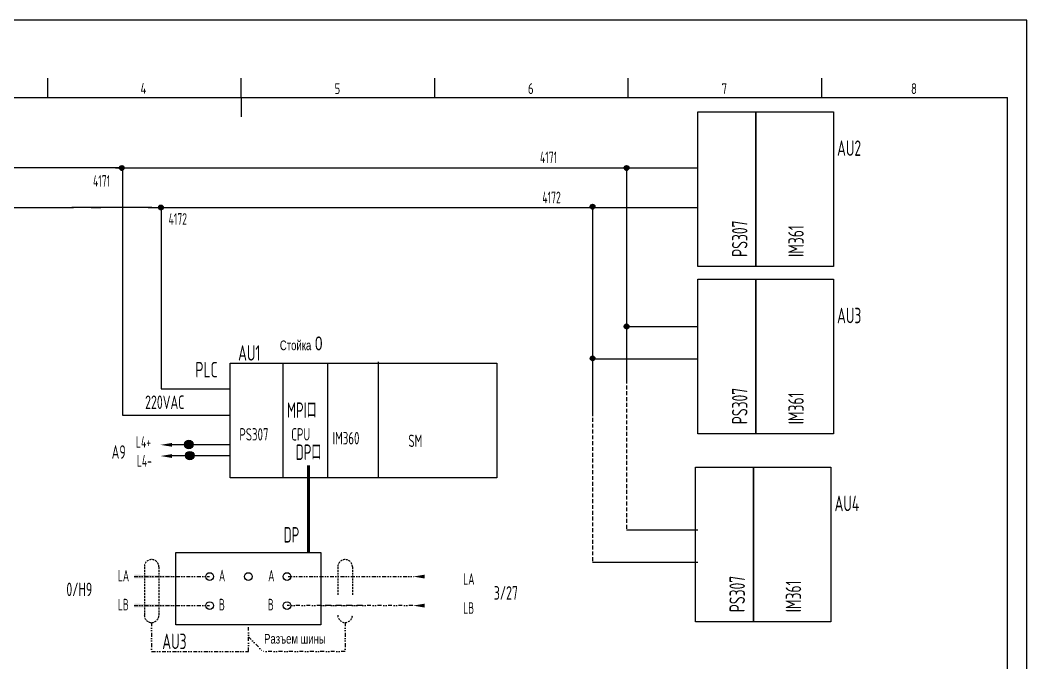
# Model space of a CAD drawing. Extents: x 590 to 9605, y -3741 to 975.
# Drawn here: x 3776.8 to 4037, y -1380.9 to -1214.8 of the extents above; entities that cross this region are included whole.
import ezdxf

# ---------------------------------------------------------------- set-up
doc = ezdxf.new("R2010")
doc.units = 0
doc.header["$LTSCALE"] = 2
doc.header["$MEASUREMENT"] = 0
for name, pattern in [('DASHED2', [0.375, 0.25, -0.125]), ('DIVIDE', [1.25, 0.5, -0.25, 0, -0.25, 0, -0.25]), ('HIDDEN', [0.375, 0.25, -0.125])]:
    doc.linetypes.add(name, pattern=pattern)
doc.layers.get('0').update_dxf_attribs({"linetype": 'CONTINUOUS'})
for name, color, linetype in [('01', 7, 'CONTINUOUS'), ('CONTINUOUS', 7, 'CONTINUOUS'), ('DASHED', 2, 'DASHED2'), ('DIVIDE', 1, 'DIVIDE')]:
    doc.layers.add(name, color=color, linetype=linetype)
doc.styles.add('ROMAN', font='ROMANC.shx', dxfattribs={"width": 0.7, "height": 0.7})
doc.styles.get("Standard").update_dxf_attribs({"font": 'isocp.shx', "width": 0.707, "bigfont": 'dfst.shx'})

# ---------------------------------------------------------------- blocks, each defined once
blk = doc.blocks.new('POINT1')
h = blk.add_hatch()
h.set_pattern_fill('ANGLE', color=256, scale=0.01, style=0)
h.set_pattern_definition([(0, (0, 0), (0, 0.06985), [0.0508, -0.01905]), (90, (0, 0), (-0.06985, 4e-18), [0.0508, -0.01905])])
h.paths.add_polyline_path([(-0.6, 0, 1), (0.6, 0, 1)])
blk.add_circle((0, 0), 0.6)

msp = doc.modelspace()

# ---------------------------------------------------------------- hatches: boundary and pattern name
at = {"layer": 'CONTINUOUS'}
h = msp.add_hatch(color=256, dxfattribs=at)
edge = h.paths.add_edge_path()
edge.add_arc((3820.42, -1324.47), 1.1, 0, 360)
h = msp.add_hatch(color=256, dxfattribs=at)
edge = h.paths.add_edge_path()
edge.add_arc((3820.69, -1327.35), 1.1, 0, 360)

# ---------------------------------------------------------------- linework, layer by layer
at = {"color": 1, "ltscale": 2}
for p, q in [((3831.15, -1324.6), (3815.35, -1324.6)), ((3831.15, -1327.42), (3815.23, -1327.42))]:
    msp.add_line(p, q, dxfattribs=at)
at = {"color": 3}
for points in [[(3816.12, -1325.06), (3816.12, -1324.06), (3813.12, -1324.56)], [(3816.12, -1327.95), (3816.12, -1326.95), (3813.12, -1327.45)]]:
    msp.add_solid(points, dxfattribs=at)
at = {"layer": '01'}
for p, q in [((3802.89, -1252.98), (3739.11, -1252.98)), ((3802.89, -1263.24), (3790.19, -1263.24))]:
    msp.add_line(p, q, dxfattribs=at)
at = {"layer": '01', "ltscale": 10}
for p, q in [((3739.09, -1263.23), (3790.65, -1263.23)), ((3795.24, -1263.24), (3797.74, -1263.24))]:
    msp.add_line(p, q, dxfattribs=at)
at = {"layer": 'CONTINUOUS', "color": 3}
for p, q in [((4037, -1214.78), (3617, -1214.78)), ((4037, -1511.78), (4037, -1214.78))]:
    msp.add_line(p, q, dxfattribs=at)
at = {"layer": 'CONTINUOUS', "linetype": 'Continuous'}
for p, q in [((3784, -1234.78), (3784, -1229.78)), ((3884, -1234.78), (3884, -1229.78)), ((3934, -1234.78), (3934, -1229.78)), ((3984, -1234.78), (3984, -1229.78))]:
    msp.add_line(p, q, dxfattribs=at)
at = {"layer": 'CONTINUOUS'}
for p, q in [((3834, -1234.78), (3834, -1229.78)), ((3637, -1234.78), (4032, -1234.78)), ((3834, -1234.78), (3834, -1239.78)), ((4032, -1506.78), (4032, -1234.78)), ((3801.53, -1252.98), (3952, -1252.98)), ((3810.91, -1263.24), (3794.99, -1263.24)), ((3817.07, -1352.36), (3854.57, -1352.36)), ((3817.07, -1371.11), (3817.07, -1352.36)), ((3854.57, -1352.36), (3854.57, -1371.11)), ((3854.57, -1371.11), (3817.07, -1371.11))]:
    msp.add_line(p, q, dxfattribs=at)
at = {"layer": 'CONTINUOUS', "color": 6, "linetype": 'ByBlock', "ltscale": 2}
for p, q in [((3803.27, -1252.98), (3803.27, -1316.88)), ((3813.27, -1263.24), (3813.27, -1310.1)), ((3813.27, -1310.1), (3831.15, -1310.1)), ((3803.27, -1316.88), (3831.15, -1316.88))]:
    msp.add_line(p, q, dxfattribs=at)
at = {"layer": 'CONTINUOUS', "linetype": 'Continuous', "ltscale": 2}
for p, q in [((3933.54, -1252.98), (3933.54, -1307.79)), ((3924.79, -1262.98), (3924.79, -1316.12)), ((3933.54, -1293.99), (3952, -1293.99)), ((3924.79, -1302.32), (3952, -1302.32)), ((3933.54, -1346.54), (3952, -1346.54)), ((3924.79, -1354.87), (3952, -1354.87))]:
    msp.add_line(p, q, dxfattribs=at)
at = {"layer": 'CONTINUOUS', "linetype": 'DASHED2', "ltscale": 2}
for p, q in [((3933.55, -1307.73), (3933.54, -1346.54)), ((3924.79, -1316.12), (3924.79, -1354.87))]:
    msp.add_line(p, q, dxfattribs=at)
at = {"layer": 'CONTINUOUS', "const_width": 0.8}
msp.add_lwpolyline([(3851.39, -1329.89), (3851.39, -1352.43)], dxfattribs=at)
at = {"layer": 'CONTINUOUS'}
for centre, radius in [((3820.42, -1324.47), 1.1), ((3820.69, -1327.35), 1.1), ((3825.82, -1358.61), 1), ((3835.82, -1358.61), 1), ((3845.82, -1358.61), 1), ((3825.82, -1366.11), 1), ((3845.82, -1366.11), 1)]:
    msp.add_circle(centre, radius, dxfattribs=at)
at = {"layer": 'DASHED', "color": 0, "linetype": 'ByBlock'}
for p, q in [((3809.91, -1263.24), (3952, -1263.24)), ((3869.33, -1303.09), (3869.33, -1333.11)), ((3831.15, -1333.11), (3831.15, -1303.46)), ((3831.15, -1303.46), (3842.29, -1303.46)), ((3842.29, -1303.46), (3900.06, -1303.46)), ((3844.75, -1303.46), (3844.75, -1333.11)), ((3856.27, -1303.46), (3856.27, -1333.11)), ((3900.06, -1303.46), (3900.06, -1333.11)), ((3842.29, -1333.11), (3831.15, -1333.11)), ((3900.06, -1333.11), (3842.29, -1333.11))]:
    msp.add_line(p, q, dxfattribs=at)
at = {"layer": 'DASHED'}
for p, q in [((3808.95, -1356.11), (3808.95, -1368.61)), ((3812.7, -1356.11), (3812.7, -1368.61)), ((3858.95, -1356.11), (3858.95, -1363.61)), ((3862.7, -1356.11), (3862.7, -1363.61))]:
    msp.add_line(p, q, dxfattribs=at)
at = {"layer": 'DASHED', "color": 0, "linetype": 'ByBlock'}
for points in [[(3952, -1238.48), (3967, -1238.48), (3967, -1278.48), (3952, -1278.48)], [(3967, -1238.48), (3987, -1238.48), (3987, -1278.48), (3967, -1278.48)], [(3952, -1281.74), (3967, -1281.74), (3967, -1321.74), (3952, -1321.74)], [(3967, -1281.74), (3987, -1281.74), (3987, -1321.74), (3967, -1321.74)], [(3951.35, -1330.33), (3966.35, -1330.33), (3966.35, -1370.33), (3951.35, -1370.33)], [(3966.35, -1330.33), (3986.35, -1330.33), (3986.35, -1370.33), (3966.35, -1370.33)]]:
    msp.add_lwpolyline(points, close=True, dxfattribs=at)
at = {"layer": 'DASHED'}
for centre, start, end in [((3810.82, -1356.11), 0, 180), ((3860.82, -1356.11), 0, 180), ((3810.82, -1368.61), 180, 0), ((3860.82, -1368.61), 180, 0)]:
    msp.add_arc(centre, 1.88, start, end, dxfattribs=at)
at = {"layer": 'DIVIDE', "color": 6}
for p, q in [((3806.32, -1358.61), (3825.82, -1358.61)), ((3846.13, -1358.61), (3878.6, -1358.61)), ((3806.32, -1366.11), (3825.82, -1366.11)), ((3865.32, -1366.11), (3845.82, -1366.11)), ((3878.31, -1366.13), (3853.69, -1366.11))]:
    msp.add_line(p, q, dxfattribs=at)
at = {"layer": 'DIVIDE'}
for p, q in [((3810.82, -1370.45), (3810.82, -1377.95)), ((3860.82, -1370.45), (3860.82, -1377.95)), ((3835.82, -1377.95), (3835.82, -1371.7)), ((3835.82, -1374.2), (3839.57, -1377.95)), ((3810.82, -1377.95), (3835.82, -1377.95)), ((3860.82, -1377.95), (3839.57, -1377.95))]:
    msp.add_line(p, q, dxfattribs=at)
at = {"layer": 'DIVIDE', "color": 6}
for points in [[(3806.32, -1359.11), (3806.32, -1358.11), (3821.71, -1358.61)], [(3881.4, -1359.12), (3881.4, -1358.12), (3878.4, -1358.62)], [(3806.32, -1366.61), (3806.32, -1365.61), (3821.71, -1366.11)], [(3881.4, -1366.62), (3881.4, -1365.62), (3878.4, -1366.12)]]:
    msp.add_solid(points, dxfattribs=at)

# ---------------------------------------------------------------- block references
at = {"layer": '01', "linetype": 'DASHED2'}
for p in [(3803.13, -1252.99), (3933.55, -1252.98), (3924.77, -1262.97), (3933.55, -1293.94), (3924.77, -1302.2)]:
    msp.add_blockref('POINT1', p, dxfattribs=at)
at = {"layer": '01', "linetype": 'DASHED2', "rotation": 342.9720902182816}
msp.add_blockref('POINT1', (3813.22, -1263.18), dxfattribs=at)

# ---------------------------------------------------------------- texts
at = {"layer": 'CONTINUOUS', "linetype": 'Continuous', "style": 'ROMAN', "width": 0.7}
for s, p in [('4', (3807.95, -1233.84)), ('5', (3858.09, -1233.88)), ('6', (3908.07, -1233.88)), ('7', (3958.1, -1233.88)), ('8', (4007.05, -1233.88))]:
    msp.add_text(s, height=2.8, dxfattribs=at).set_placement(p)
at = {"layer": 'CONTINUOUS', "color": 0, "width": 0.707}
for s, height, p in [('AU2', 4, (3987.95, -1249.87)), ('AU3', 4, (3987.95, -1293.13)), ('AU1', 4, (3833.17, -1302.81)), ('PLC', 4, (3822.13, -1307.12)), ('PS307', 3.2, (3833.49, -1323.45)), ('CPU', 3.2, (3846.91, -1323.45)), ('IM360', 3.2, (3857.59, -1324.44)), ('SM', 3.2, (3877.18, -1325.12)), ('AU4', 4, (3987.3, -1341.71)), ('AU3', 4, (3813.58, -1377.36))]:
    msp.add_text(s, height=height, dxfattribs=at).set_placement(p)
at = {"layer": 'CONTINUOUS', "width": 0.67}
for s, height, p in [('4171', 3, (3911.18, -1251.75)), ('4171', 3, (3795.68, -1257.85)), ('4172', 3, (3911.79, -1262.12)), ('4172', 3, (3815.21, -1267.67)), ('DP口', 4, (3848.07, -1328.47)), ('DP', 4, (3844.93, -1349.81)), ('LA', 3, (3802.09, -1359.86)), (' A', 3, (3827.07, -1359.86)), ('A', 3, (3840.94, -1359.86)), ('LA', 3, (3891.33, -1360.74)), ('LB', 3, (3802.09, -1367.36)), (' B', 3, (3827.07, -1367.36)), ('B', 3, (3840.84, -1367.36)), ('LB', 3, (3891.33, -1368.24))]:
    msp.add_text(s, height=height, dxfattribs=at).set_placement(p)
at = {"layer": 'CONTINUOUS', "linetype": 'HIDDEN', "width": 0.707}
for s, p in [('220VAC', (3809.14, -1315.3)), ('A9', (3800.49, -1328.17)), ('0/H9', (3788.79, -1363.68)), ('3/27', (3899.25, -1364.59))]:
    msp.add_text(s, height=3.5, dxfattribs=at).set_placement(p)
at = {"layer": 'CONTINUOUS', "color": 1, "width": 0.67}
for s, height, p in [('MPI口', 4, (3845.77, -1317.6)), ('L4+', 3, (3806.78, -1325.32)), ('L4-', 3, (3807.01, -1330.2))]:
    msp.add_text(s, height=height, dxfattribs=at).set_placement(p)
at = {"layer": 'CONTINUOUS', "linetype": 'DASHED2', "ltscale": 2, "attachment_point": 1}
for s, insert, char_height, width in [('{\\fArial|b0|i0|c204|p34;\\H0.71429x;Стойка\\H1.4x; \\fArial|b0|i0|c0|p34;0\\fArial|b0|i0|c204|p34; }', (3843.96, -1296.59), 3.5, 12.9232), ('{\\fArial|b0|i0|c204|p34;Разъем шины}', (3839.88, -1373.44), 2.5, 17.8293)]:
    msp.add_mtext(s, dxfattribs=dict(at, insert=insert, char_height=char_height, width=width))
at = {"layer": 'DASHED', "color": 0, "linetype": 'ByBlock', "char_height": 4, "attachment_point": 1, "rotation": 90}
for s, insert in [('PS307', (3960.8, -1275.98)), ('IM361', (3975.33, -1275.98)), ('PS307', (3960.8, -1319.24)), ('IM361', (3975.33, -1319.24)), ('PS307', (3960.15, -1367.83)), ('IM361', (3974.68, -1367.83))]:
    msp.add_mtext(s, dxfattribs=dict(at, insert=insert))

doc.saveas('drawing.dxf')
